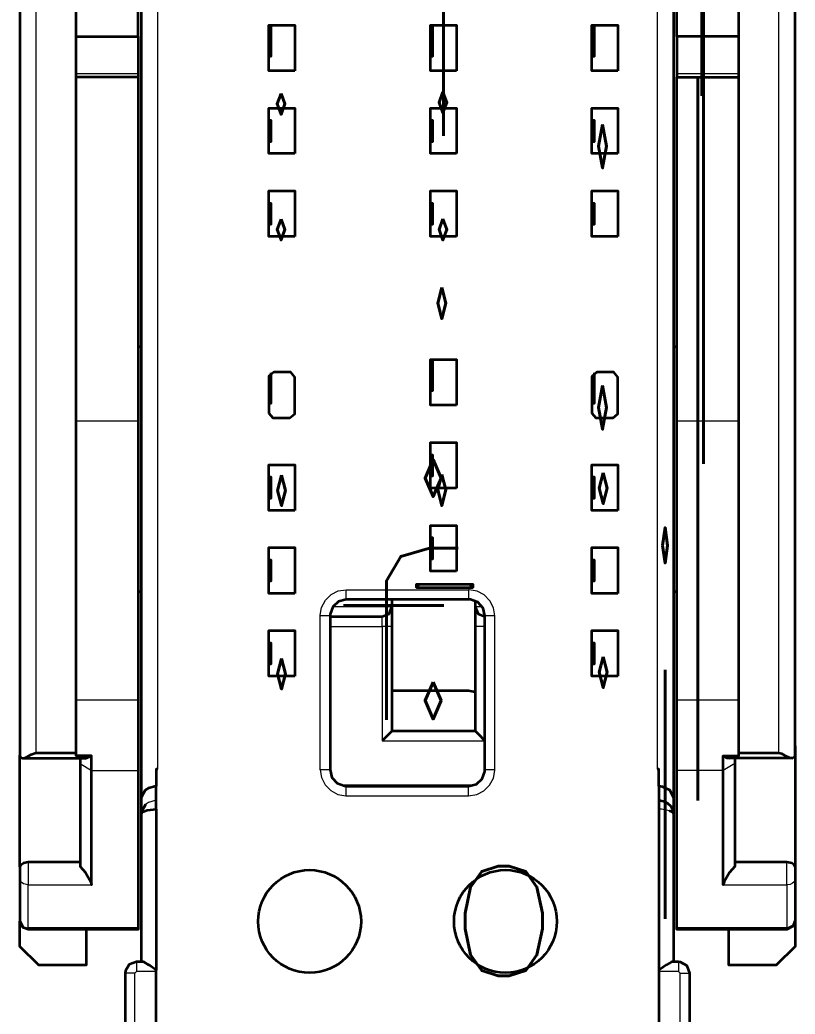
# Model space of a CAD drawing. Extents: x 0 to 174, y 0 to 33.
# Drawn here: x 23.258 to 24.193, y 21.315 to 22.514 of the extents above; entities that cross this region are included whole.
import ezdxf
from ezdxf.enums import TextEntityAlignment as Align

# ---------------------------------------------------------------- set-up
doc = ezdxf.new("R2010")
doc.units = 0
doc.layers.add('PDF2_형상', color=157, linetype='Continuous', true_color=0x405f80)
doc.layers.add('YOLO_TEXT', color=3, linetype='Continuous', true_color=0x008230)
doc.styles.add('OCR_LATIN', font='txt.shx')

msp = doc.modelspace()

# ---------------------------------------------------------------- linework, layer by layer
at = {"layer": 'PDF2_형상', "color": 7, "lineweight": 13}
for points in [[(23.4243, 21.6101), (23.4243, 23.4169), (23.4051, 23.4169), (23.4051, 23.4525), (23.446, 23.4525)], [(24.0267, 23.4169), (24.0267, 21.6101)], [(24.1733, 21.6297), (24.1733, 22.5806), (24.1733, 22.5847), (24.1733, 22.6243), (24.1251, 22.6243)], [(23.2776, 21.6297), (23.2776, 22.5806), (23.2776, 22.5847), (23.2718, 22.5839), (23.2664, 22.5815), (23.2622, 22.5779), (23.2593, 22.5735), (23.2581, 22.5671)], [(23.4007, 22.4489), (23.326, 22.4489)], [(24.1251, 22.4489), (24.0503, 22.4489)], [(23.4007, 22.0299), (23.326, 22.0299)], [(24.1251, 22.0299), (24.0503, 22.0299)], [(23.6321, 21.7951), (23.6203, 21.7951), (23.6203, 21.7957), (23.6219, 21.8053), (23.6265, 21.8139), (23.6335, 21.8207), (23.6421, 21.8251), (23.6517, 21.8265)], [(23.6517, 21.8147), (23.6517, 21.8265), (23.7993, 21.8265)], [(23.8308, 21.7951), (23.8293, 21.8047), (23.825, 21.8133), (23.8182, 21.8203), (23.8096, 21.8249), (23.8, 21.8265), (23.7993, 21.8265), (23.7993, 21.8147)], [(23.7068, 21.806), (23.6353, 21.806)], [(23.8158, 21.806), (23.8072, 21.806)], [(23.6321, 21.6094), (23.6203, 21.6094), (23.6203, 21.7951)], [(23.6321, 21.7824), (23.695, 21.7824), (23.695, 21.7942)], [(23.8308, 21.6094), (23.8308, 21.7951), (23.819, 21.7951)], [(23.7068, 21.7824), (23.695, 21.7824), (23.695, 21.6443), (23.819, 21.6443)], [(23.819, 21.7824), (23.8072, 21.7824)], [(23.326, 21.6937), (23.4007, 21.6937)], [(24.0503, 21.6937), (24.1251, 21.6937)], [(23.3308, 21.6169), (23.3446, 21.6087), (23.4007, 21.6087)], [(24.1203, 21.6169), (24.1064, 21.6087), (24.0503, 21.6087)], [(23.6203, 21.6094), (23.6217, 21.5999), (23.6261, 21.5911), (23.6329, 21.5842), (23.6415, 21.5797), (23.6511, 21.5779), (23.6517, 21.5779), (23.6517, 21.5897)], [(23.7993, 21.5779), (23.809, 21.5794), (23.8176, 21.5839), (23.8246, 21.5907), (23.8292, 21.5992), (23.8308, 21.6087), (23.8308, 21.6094), (23.819, 21.6094)], [(23.6444, 21.5911), (23.8065, 21.5911)], [(23.6517, 21.5779), (23.6901, 21.5779), (23.761, 21.5779), (23.7993, 21.5779), (23.7993, 21.5897)], [(23.4224, 21.5729), (23.4132, 21.57), (23.4096, 21.5674)], [(24.0414, 21.56), (24.0318, 21.5617), (24.0287, 21.5618)], [(23.2679, 21.4981), (23.2679, 21.4847), (23.2679, 21.4704), (23.3446, 21.4704)], [(24.1064, 21.4704), (24.1832, 21.4704), (24.1832, 21.4849), (24.1832, 21.4981)], [(23.4007, 21.4186), (23.2679, 21.4186), (23.2679, 21.4704), (23.2624, 21.4718), (23.2597, 21.474), (23.2588, 21.4754), (23.2582, 21.4769), (23.2581, 21.4785)], [(24.1931, 21.4785), (24.1924, 21.4754), (24.1914, 21.474), (24.1901, 21.4728), (24.1869, 21.471), (24.1832, 21.4704), (24.1832, 21.4186), (24.0503, 21.4186)], [(23.2581, 21.4276), (23.2582, 21.4258), (23.2588, 21.4242), (23.2597, 21.4226), (23.2624, 21.4201), (23.2679, 21.4186), (23.2679, 21.4175)], [(24.1829, 21.4168), (24.1832, 21.4175), (24.1832, 21.4186), (24.1869, 21.4193), (24.1901, 21.4212), (24.1914, 21.4226), (24.1924, 21.4242), (24.1931, 21.4276)], [(23.3987, 21.3778), (23.3987, 21.366), (23.3968, 21.364)], [(24.0524, 21.3778), (24.0524, 21.366), (24.0543, 21.364), (24.0661, 21.364)], [(23.385, 21.0097), (23.3968, 21.0097), (23.3968, 21.0156), (23.3968, 21.0274), (23.3968, 21.364), (23.385, 21.364)], [(23.4224, 21.366), (23.3987, 21.366)], [(24.0524, 21.366), (24.0287, 21.366)], [(24.0287, 21.0274), (24.0543, 21.0274), (24.0543, 21.364)]]:
    msp.add_lwpolyline(points, dxfattribs=at)
at = {"layer": 'PDF2_형상', "color": 7, "lineweight": 35}
for points in [[(23.4047, 21.3778), (23.4047, 21.5564), (23.4047, 21.5761), (23.4047, 23.3885)], [(24.0464, 23.3885), (24.0464, 21.5761), (24.0464, 21.5564), (24.0464, 21.3778)], [(23.4007, 22.4939), (23.4007, 23.3699)], [(24.0503, 22.4939), (24.0503, 23.3699)], [(23.326, 22.6419), (23.326, 22.6243), (23.326, 22.5847), (23.326, 22.5806), (23.2776, 22.5806), (23.2685, 22.5782), (23.2614, 22.5718), (23.2581, 22.5628), (23.2581, 22.5608), (23.2581, 21.6268), (23.2585, 21.6249), (23.2599, 21.6238), (23.2615, 21.6233), (23.2646, 21.6238), (23.2667, 21.6249), (23.2715, 21.6278), (23.276, 21.6296), (23.2776, 21.6297), (23.326, 21.6297), (23.326, 21.6496), (23.326, 22.5806)], [(24.1203, 21.6232), (24.1203, 21.6169), (24.1203, 21.4926), (24.1139, 21.4854), (24.1074, 21.4744), (24.1064, 21.4704), (24.1064, 21.6087), (24.1064, 21.6264), (24.1203, 21.6264), (24.1251, 21.6264), (24.1251, 21.6297), (24.1251, 21.6496), (24.1251, 22.5806)], [(24.1896, 21.6233), (24.1931, 21.626), (24.1931, 21.6268), (24.1931, 22.5608)], [(23.5582, 22.4703), (23.5611, 22.4703), (23.5611, 22.5076)], [(23.7531, 22.4703), (23.7561, 22.4703), (23.7561, 22.5076)], [(23.9479, 22.4703), (23.951, 22.4703), (23.951, 22.5076)], [(23.326, 22.4939), (23.4007, 22.4939), (23.4007, 22.4489), (23.4007, 22.4447), (23.326, 22.4447)], [(24.1251, 22.4939), (24.0503, 22.4939), (24.0503, 22.4489), (24.0503, 22.4447), (24.1251, 22.4447)], [(23.4007, 22.4447), (23.4007, 22.0299), (23.4007, 21.6937), (23.4007, 21.6264), (23.4007, 21.6087), (23.4007, 21.4186), (23.4007, 21.4168), (23.2682, 21.4168), (23.2618, 21.419), (23.2581, 21.4271)], [(24.1931, 21.4936), (24.1931, 21.4857), (24.1931, 21.4785), (24.1931, 21.4276), (24.1931, 21.4271), (24.1908, 21.4207), (24.1829, 21.4168), (24.0503, 21.4168), (24.0503, 21.4186), (24.0503, 21.6087), (24.0503, 21.6264), (24.0503, 21.6937), (24.0503, 22.0299), (24.0503, 22.4447)], [(23.5582, 22.3674), (23.5611, 22.3674), (23.5611, 22.3925), (23.5582, 22.3925)], [(23.7531, 22.3674), (23.7561, 22.3674), (23.7561, 22.3925), (23.7531, 22.3925)], [(23.9479, 22.3674), (23.951, 22.3674), (23.951, 22.3925), (23.9479, 22.3925)], [(23.5582, 22.2674), (23.5611, 22.2674), (23.5611, 22.2925), (23.5582, 22.2925)], [(23.7531, 22.2674), (23.7561, 22.2674), (23.7561, 22.2925), (23.7531, 22.2925)], [(23.9479, 22.2674), (23.951, 22.2674), (23.951, 22.2925), (23.9479, 22.2925)], [(23.4007, 22.1199), (23.4047, 22.1199)], [(24.0464, 22.1199), (24.0503, 22.1199)], [(23.7531, 22.0668), (23.7561, 22.0668), (23.7561, 22.1042)], [(23.5582, 22.0515), (23.5611, 22.0515), (23.5611, 22.0882)], [(23.9479, 22.0515), (23.951, 22.0515), (23.951, 22.0882)], [(23.7531, 21.9638), (23.7561, 21.9638), (23.7561, 21.989), (23.7531, 21.989)], [(23.5582, 21.9371), (23.5611, 21.9371), (23.5611, 21.9622), (23.5582, 21.9622)], [(23.9479, 21.9371), (23.951, 21.9371), (23.951, 21.9622), (23.9479, 21.9622)], [(23.7531, 21.8637), (23.7561, 21.8637), (23.7561, 21.889), (23.7531, 21.889)], [(23.5582, 21.8371), (23.5611, 21.8371), (23.5611, 21.8622), (23.5582, 21.8622)], [(23.9479, 21.8371), (23.951, 21.8371), (23.951, 21.8622), (23.9479, 21.8622)], [(23.7397, 21.8333), (23.7364, 21.8293), (23.7364, 21.8333), (23.8043, 21.8333), (23.8043, 21.8293)], [(23.7364, 21.8293), (23.8043, 21.8293), (23.8003, 21.8333)], [(23.4007, 21.8246), (23.4047, 21.8246)], [(24.0464, 21.8246), (24.0503, 21.8246)], [(23.6321, 21.7942), (23.695, 21.7942), (23.7035, 21.7976), (23.7068, 21.806)], [(23.7068, 21.8147), (23.7068, 21.806), (23.7068, 21.7824), (23.7068, 21.6561)], [(23.8072, 21.8132), (23.8072, 21.806), (23.8107, 21.7975), (23.819, 21.7942)], [(23.8072, 21.806), (23.8072, 21.7824), (23.8072, 21.6561)], [(23.5582, 21.7371), (23.5611, 21.7371), (23.5611, 21.7622), (23.5582, 21.7622)], [(23.9479, 21.7371), (23.951, 21.7371), (23.951, 21.7622), (23.9479, 21.7622)], [(23.8072, 21.7029), (23.7993, 21.7046), (23.7068, 21.7046)], [(23.819, 21.6443), (23.8114, 21.6519), (23.8082, 21.6551), (23.8072, 21.6561), (23.7068, 21.6561), (23.7058, 21.6551), (23.7026, 21.6519), (23.695, 21.6443)], [(24.1931, 21.6381), (24.1931, 21.636), (24.1931, 21.6269), (24.1931, 21.6264), (24.1931, 21.4924), (24.1925, 21.494), (24.1917, 21.4951), (24.1889, 21.4968), (24.1832, 21.4981), (24.1203, 21.4981)], [(23.3308, 21.4981), (23.2679, 21.4981), (23.2625, 21.4969), (23.2596, 21.4953), (23.2586, 21.4942), (23.2581, 21.4924), (23.2581, 21.6264), (23.2581, 21.6269)], [(23.2617, 21.6232), (23.3368, 21.6232)], [(23.3308, 21.6232), (23.3308, 21.6169), (23.3308, 21.4926), (23.3372, 21.4854), (23.3438, 21.4744), (23.3446, 21.4704), (23.3446, 21.6087), (23.3446, 21.6264), (23.3308, 21.6264), (23.326, 21.6264), (23.326, 21.6297)], [(23.3368, 21.6231), (23.3446, 21.6264)], [(24.1064, 21.6264), (24.1107, 21.6238), (24.1144, 21.6233)], [(24.1251, 21.6297), (24.1733, 21.6297), (24.1765, 21.6289), (24.1807, 21.6265), (24.1865, 21.6238), (24.1896, 21.6232), (24.1144, 21.6232)], [(23.4243, 21.6101), (23.4224, 21.6101), (23.4224, 21.5897)], [(24.0287, 21.5897), (24.0287, 21.6101), (24.0267, 21.6101)], [(23.4097, 21.5674), (23.405, 21.5593), (23.4047, 21.5564), (23.4047, 21.5565), (23.405, 21.5575), (23.4057, 21.5581), (23.4075, 21.5592), (23.4114, 21.5606), (23.4224, 21.5618), (23.4224, 21.5729), (23.4224, 21.5897), (23.4131, 21.5874), (23.4092, 21.5849)], [(24.0419, 21.5849), (24.0332, 21.589), (24.0287, 21.5897), (24.0287, 21.5729), (24.0344, 21.5717), (24.0393, 21.5692), (24.0432, 21.5654), (24.0456, 21.5611), (24.0464, 21.5564), (24.0464, 21.5565), (24.046, 21.5576), (24.0453, 21.5583), (24.0414, 21.56)], [(23.4093, 21.5849), (23.4047, 21.5769), (23.4046, 21.5761)], [(24.0464, 21.5761), (24.0425, 21.5843), (24.0418, 21.5849)], [(24.0287, 21.5729), (24.0287, 21.5618), (24.0287, 21.3675)], [(23.4224, 21.5618), (23.4224, 21.3675), (23.4146, 21.3733), (23.4133, 21.3742), (23.4078, 21.3774), (23.4068, 21.3778), (23.4062, 21.3778), (23.3987, 21.3778), (23.39, 21.3747), (23.3853, 21.3667), (23.385, 21.364), (23.385, 21.0274), (23.3885, 21.019), (23.3968, 21.0156), (23.4224, 21.0156), (23.4224, 21.0274), (23.4224, 21.366), (23.4224, 21.3675)], [(23.2581, 21.4936), (23.2581, 21.4857), (23.2581, 21.4785), (23.2581, 21.4276), (23.2581, 21.4271), (23.2621, 21.4193), (23.2679, 21.4175), (23.2682, 21.4168)], [(23.3378, 21.4168), (23.3378, 21.3735), (23.2808, 21.3735), (23.2581, 21.3964), (23.2581, 21.4269)], [(24.1832, 21.4175), (24.1911, 21.4214), (24.1931, 21.4271), (24.1931, 21.3964), (24.1703, 21.3735), (24.1133, 21.3735), (24.1133, 21.4168)]]:
    msp.add_lwpolyline(points, dxfattribs=at)
for points in [[(23.5897, 22.4526), (23.5582, 22.4526), (23.5582, 22.5076), (23.5897, 22.5076)], [(23.7846, 22.4526), (23.7531, 22.4526), (23.7531, 22.5076), (23.7846, 22.5076)], [(23.9794, 22.4526), (23.9479, 22.4526), (23.9479, 22.5076), (23.9794, 22.5076)], [(23.5897, 22.3526), (23.5582, 22.3526), (23.5582, 22.4076), (23.5897, 22.4076)], [(23.7846, 22.3526), (23.7531, 22.3526), (23.7531, 22.4076), (23.7846, 22.4076)], [(23.9794, 22.3526), (23.9479, 22.3526), (23.9479, 22.4076), (23.9794, 22.4076)], [(23.5897, 22.2526), (23.5582, 22.2526), (23.5582, 22.3076), (23.5897, 22.3076)], [(23.7846, 22.2526), (23.7531, 22.2526), (23.7531, 22.3076), (23.7846, 22.3076)], [(23.9794, 22.2526), (23.9479, 22.2526), (23.9479, 22.3076), (23.9794, 22.3076)], [(23.7846, 22.049), (23.7531, 22.049), (23.7531, 22.1042), (23.7846, 22.1042)], [(23.5897, 22.0397), (23.5897, 22.0831), (23.5849, 22.0889), (23.5838, 22.089), (23.5642, 22.089), (23.5583, 22.0842), (23.5582, 22.0831), (23.5582, 22.0397), (23.5631, 22.034), (23.5642, 22.0339), (23.5838, 22.0339), (23.5896, 22.0388)], [(23.9736, 22.089), (23.9539, 22.089), (23.9481, 22.0842), (23.9479, 22.0831), (23.9479, 22.0397), (23.9528, 22.034), (23.9539, 22.0339), (23.9736, 22.0339), (23.9793, 22.0388), (23.9794, 22.0397), (23.9794, 22.0831), (23.9746, 22.0889)], [(23.7846, 21.949), (23.7531, 21.949), (23.7531, 22.0042), (23.7846, 22.0042)], [(23.5897, 21.9222), (23.5582, 21.9222), (23.5582, 21.9774), (23.5897, 21.9774)], [(23.9794, 21.9222), (23.9479, 21.9222), (23.9479, 21.9774), (23.9794, 21.9774)], [(23.7846, 21.849), (23.7531, 21.849), (23.7531, 21.9042), (23.7846, 21.9042)], [(23.5897, 21.8222), (23.5582, 21.8222), (23.5582, 21.8774), (23.5897, 21.8774)], [(23.9794, 21.8222), (23.9479, 21.8222), (23.9479, 21.8774), (23.9794, 21.8774)], [(23.7993, 21.5897), (23.8086, 21.5921), (23.8157, 21.5985), (23.8189, 21.6075), (23.819, 21.6094), (23.819, 21.7951), (23.8167, 21.8043), (23.8103, 21.8114), (23.8014, 21.8147), (23.7993, 21.8147), (23.6517, 21.8147), (23.6425, 21.8125), (23.6354, 21.8061), (23.6321, 21.7971), (23.6321, 21.7951), (23.6321, 21.6094), (23.6343, 21.6001), (23.6407, 21.5931), (23.6497, 21.5899), (23.6517, 21.5897), (23.6901, 21.5897), (23.761, 21.5897)], [(23.5897, 21.7222), (23.5582, 21.7222), (23.5582, 21.7774), (23.5897, 21.7774)], [(23.9794, 21.7222), (23.9479, 21.7222), (23.9479, 21.7774), (23.9794, 21.7774)], [(24.0287, 21.3675), (24.0287, 21.366), (24.0287, 21.0274), (24.0287, 21.0156), (24.0543, 21.0156), (24.0626, 21.019), (24.0661, 21.0274), (24.0661, 21.364), (24.0629, 21.3728), (24.055, 21.3775), (24.0524, 21.3778), (24.0447, 21.3778), (24.0435, 21.3775), (24.0378, 21.3742), (24.0299, 21.3683)]]:
    msp.add_lwpolyline(points, close=True, dxfattribs=at)
for centre in [(23.6075, 21.4265), (23.8437, 21.4265)]:
    msp.add_circle(centre, 0.062, dxfattribs=at)

# ---------------------------------------------------------------- texts
at = {"layer": 'YOLO_TEXT', "style": 'OCR_LATIN'}
for s, height, p, p2 in [('l', 0.7004, (24.0363, 22.4223), (24.125, 22.4223)), ('i', 0.4983, (23.752, 22.3742), (23.7856, 22.3742)), ('l', 0.6298, (24.036, 21.9783), (24.1289, 21.9783)), ('I', 0.8714, (24.0363, 21.5722), (24.1148, 21.5722)), (':', 0.2682, (23.7445, 22.2484), (23.7922, 22.2484)), (':', 0.265, (23.5498, 22.2485), (23.5962, 22.2485)), (':', 0.5516, (23.9359, 22.0202), (23.9856, 22.0202)), (':', 0.3944, (23.7421, 21.9281), (23.7918, 21.9281)), (':', 0.4696, (23.7085, 21.6705), (23.8043, 21.6705)), (':', 0.3873, (23.55, 21.7067), (23.5972, 21.7067)), (':', 0.3883, (23.9378, 21.7085), (23.9854, 21.7085)), ('i', 0.4504, (24.0234, 21.4297), (24.0489, 21.4297)), ('f', 0.2069, (23.6138, 21.6697), (23.8211, 21.6697)), ('0', 0.1321, (23.7751, 21.3609), (23.9082, 21.3609))]:
    msp.add_text(s, height=height, dxfattribs=at).set_placement(p, p2, align=Align.FIT)

doc.saveas('drawing.dxf')
